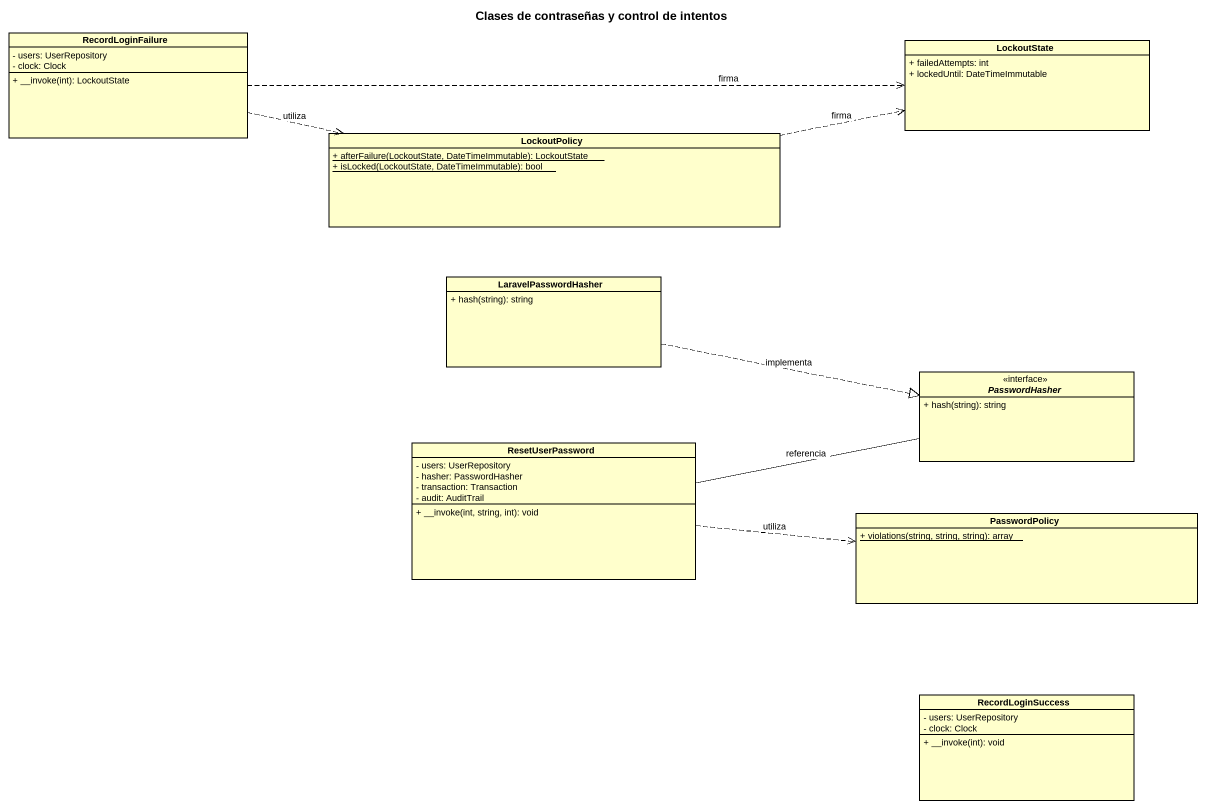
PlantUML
@startuml
title Clases de contraseñas y control de intentos
hide circle
hide empty members
skinparam classAttributeIconSize 0
class RecordLoginFailure {
  - users: UserRepository
  - clock: Clock
  + __invoke(int): LockoutState
}
class LockoutState {
  + failedAttempts: int
  + lockedUntil: DateTimeImmutable
}
class LockoutPolicy {
  {static} + afterFailure(LockoutState, DateTimeImmutable): LockoutState
  {static} + isLocked(LockoutState, DateTimeImmutable): bool
}
class LaravelPasswordHasher {
  + hash(string): string
}
interface PasswordHasher {
  + hash(string): string
}
class ResetUserPassword {
  - users: UserRepository
  - hasher: PasswordHasher
  - transaction: Transaction
  - audit: AuditTrail
  + __invoke(int, string, int): void
}
class PasswordPolicy {
  {static} + violations(string, string, string): array
}
class RecordLoginSuccess {
  - users: UserRepository
  - clock: Clock
  + __invoke(int): void
}
RecordLoginFailure .right.> LockoutState : firma
RecordLoginFailure .right.> LockoutPolicy : utiliza
LockoutPolicy .right.> LockoutState : firma
LaravelPasswordHasher .right.|> PasswordHasher : implementa
ResetUserPassword -right- PasswordHasher : referencia
ResetUserPassword .right.> PasswordPolicy : utiliza
@enduml
